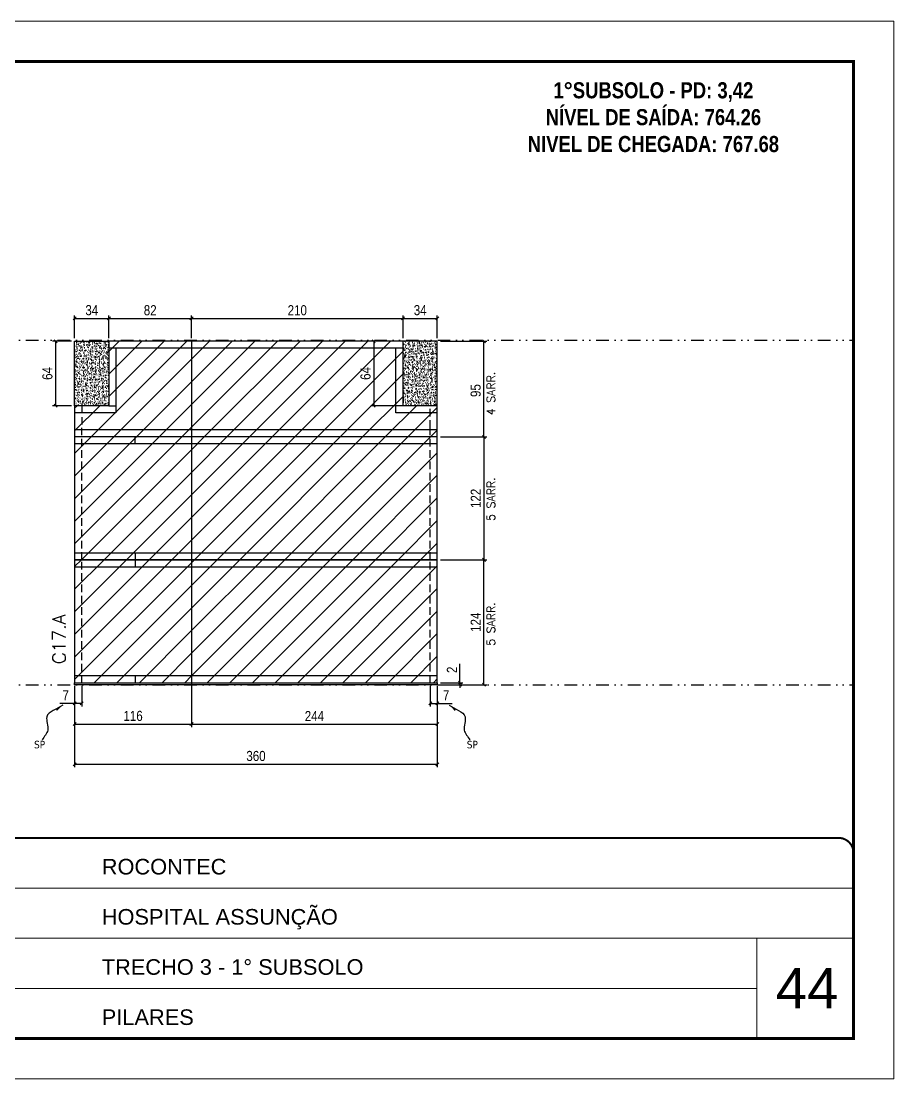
# Model space of a CAD drawing. Extents: x 2102 to 8383, y -13264 to 2718.
# Drawn here: x 7476 to 8342, y -9818 to -8768 of the extents above; entities that cross this region are included whole.
import ezdxf

# ---------------------------------------------------------------- set-up
doc = ezdxf.new("R2010")
doc.units = 0
for name, pattern in [('CONTINUO', [0]), ('DASHED', [0.75, 0.5, -0.25]), ('DIVIDE2', [0.625, 0.25, -0.125, 0, -0.125, 0, -0.125]), ('HIDDEN', [0.375, 0.25, -0.125])]:
    doc.linetypes.add(name, pattern=pattern)
for name, color, linetype, lineweight in [('CARIMBO', 255, 'Continuous', 9), ('Folhas', 255, 'Continuous', 9), ('Hachura', 251, 'Continuous', 9), ('SARRAFO DE PRESSAO', 251, 'DASHED', 9), ('Texto Seção', 7, 'Continuous', 15)]:
    doc.layers.add(name, color=color, linetype=linetype, lineweight=lineweight)
for name, color, linetype in [('COTA', 241, 'Continuous'), ('NOMENCLATURA', 7, 'Continuous'), ('Nível', 160, 'Continuous'), ('Painéis', 200, 'Continuous'), ('SARR_2.2x7', 40, 'Continuous'), ('Sarrafo de Pressão', 42, 'HIDDEN'), ('texto', 7, 'Continuous')]:
    doc.layers.add(name, color=color, linetype=linetype)
doc.styles.add('ARIAL', font='arial.ttf')
doc.styles.add('COTA TECNICA', font='techl___.ttf', dxfattribs={"height": 10})
doc.styles.add('COTA TECNICA-50', font='techl___.ttf', dxfattribs={"height": 10})
doc.styles.add('REGUA-120', font='ROMANS.shx', dxfattribs={"height": 15})
doc.styles.add('ROMANC', font='techb___.ttf', dxfattribs={"height": 2.5})
doc.styles.add('ROMANS', font='romans.shx')
doc.styles.get("Standard").update_dxf_attribs({"font": 'arial.ttf'})
doc.dimstyles.new('COTA PAINEL-50', dxfattribs={"dimtxt": 10, "dimasz": 3, "dimexe": 3, "dimexo": 3, "dimgap": 3, "dimtad": 1, "dimdec": 1, "dimzin": 12, "dimdsep": 46, "dimtxsty": 'COTA TECNICA-50', "dimblk1": 'OBLIQUE', "dimblk2": 'OBLIQUE', "dimsah": 1, "dimcen": 0.9, "dimclrd": 4, "dimclre": 4, "dimclrt": 240, "dimadec": 1, "dimazin": 3, "dimtfac": 1, "dimtdec": 1, "dimtmove": 0, "dimatfit": 3, "dimfxl": 1, "dimtolj": 1, "dimtzin": 12, "dimarcsym": 0})
doc.dimstyles.new('PAINEL', dxfattribs={"dimtxt": 10, "dimasz": 3, "dimexe": 3, "dimexo": 3, "dimgap": 3, "dimtad": 1, "dimdec": 1, "dimzin": 12, "dimdsep": 46, "dimtxsty": 'COTA TECNICA', "dimblk1": 'OBLIQUE', "dimblk2": 'OBLIQUE', "dimsah": 1, "dimcen": 0.9, "dimclrd": 4, "dimclre": 4, "dimclrt": 240, "dimadec": 1, "dimazin": 3, "dimtfac": 1, "dimtdec": 1, "dimtmove": 0, "dimatfit": 3, "dimfxl": 1, "dimtolj": 1, "dimtzin": 12, "dimarcsym": 0})
doc.dimstyles.get("Standard").update_dxf_attribs({"dimtxt": 0.18, "dimasz": 0.18, "dimexe": 0.18, "dimexo": 0.0625, "dimgap": 0.09, "dimtad": 0, "dimtih": 1, "dimtoh": 1, "dimdec": 4, "dimzin": 0, "dimdsep": 46, "dimtxsty": 'Standard', "dimcen": 0.09, "dimadec": 0, "dimazin": 0, "dimtfac": 1, "dimtdec": 4, "dimtofl": 0, "dimtmove": 0, "dimatfit": 3, "dimfxl": 1, "dimtolj": 1, "dimtzin": 0, "dimarcsym": 0})
pattern_1 = [(50, (-125025.8655, -42864.7786), (5.46554007, -0.47817257), [0.5715, -6.2865]), (355, (-125025.8655, -42864.7786), (-1.05730264, 5.73170536), [0.4572, -5.02921753]), (100.4514447, (-125025.41, -42864.8184), (4.40823741, 5.25353256), [0.48570026, -5.34270734]), (46.1842, (-125025.8655, -42863.2546), (8.13237123, -1.26126984), [0.85725, -9.42975]), (96.6355576, (-125025.188, -42863.36), (7.122124, 7.42278374), [0.7285507, -8.01406824]), (351.184151, (-125025.8655, -42863.2546), (7.122124, 7.42278374), [0.685799, -7.54379196]), (21, (-125025.1035, -42863.6356), (4.54843174, -3.06795595), [0.5715, -6.2865]), (326, (-125025.1035, -42863.6356), (1.85406085, 5.52563898), [0.4572, -5.0292]), (71.451445, (-125024.7244, -42863.891), (6.40249258, 2.45768307), [0.48570026, -5.34269813]), (37.5, (-125025.8655, -42864.7786), (0.092658098, 2.536651166), [0, -4.96824, 0, -5.1054, 0, -5.04825]), (7.5, (-125025.8655, -42864.7786), (2.004589875, 3.005417245), [0, -2.91084, 0, -4.85394, 0, -1.92405]), (327.5, (-125027.5647, -42864.7786), (4.067717855, -0.17186232), [0, -1.905, 0, -5.9436, 0, -7.8867]), (317.5, (-125028.3267, -42864.7786), (4.44387544, 0.76279473), [0, -2.4765, 0, -3.94716, 0, -5.6007])]
pattern_2 = [(45, (-122163.716, -31374.027), (-11.2253202, 11.2253202), [])]

# ---------------------------------------------------------------- blocks, each defined once
blk = doc.blocks.new('9999999999')
at = {"color": 30, "linetype": 'CONTINUO'}
for p, q in [((98564.6, 34379.6), (99584, 34379.6)), ((98564.6, 34329.8), (99488, 34329.8)), ((99584, 34329.8), (99488, 34329.8)), ((99488, 34329.8), (99488, 34230.2)), ((98564.6, 34280), (99488, 34280))]:
    blk.add_line(p, q, dxfattribs=at)
at = {"color": 30, "linetype": 'CONTINUO', "const_width": 2}
blk.add_lwpolyline([(99584, 34230.2), (99584, 34414.4, 0.414214), (99569, 34429.4), (98229, 34429.4, 0.414214), (98214, 34414.4), (98214, 34245.2, 0.414214), (98229, 34230.2), (99584, 34230.2)], format="xyb", dxfattribs=at)
at = {"layer": 'Folhas'}
blk.add_lwpolyline([(98139, 34190.2), (99624, 34190.2), (99624, 35240.2), (98139, 35240.2)], close=True, dxfattribs=at)
at = {"layer": 'Folhas', "color": 30, "const_width": 3}
blk.add_lwpolyline([(98214, 34230.2), (99584, 34230.2), (99584, 35200.2), (98214, 35200.2)], close=True, dxfattribs=at)
at = {"color": 7, "linetype": 'Continuous', "ltscale": 5, "style": 'ARIAL'}
for s, height, p in [('ROCONTEC', 15.48, (98837.7, 34393.1)), ('HOSPITAL ASSUNÇÃO', 15.483, (98837.7, 34343.3)), ('TRECHO 3 - 1° SUBSOLO', 15.483, (98837.7, 34293.5)), ('PILARES', 15.48, (98837.7, 34243.7))]:
    blk.add_text(s, height=height, dxfattribs=at).set_placement(p)
blk = doc.blocks.new('_Oblique')
at = {"color": 0, "linetype": 'ByBlock', "lineweight": -2}
blk.add_line((-0.5, -0.5), (0.5, 0.5), dxfattribs=at)
blk = doc.blocks.new('*D363')
at = {"layer": 'COTA', "color": 4, "lineweight": -2, "transparency": 16777216}
for p, q in [((7529.1, -9427.9), (7529.1, -9508.9)), ((7889.1, -9427.9), (7889.1, -9508.9)), ((7529.1, -9505.9), (7889.1, -9505.9))]:
    blk.add_line(p, q, dxfattribs=at)
at = {"layer": 'Defpoints', "color": 0, "transparency": 16777216}
for p in [(7529.1, -9424.9), (7889.1, -9424.9), (7889.1, -9505.9)]:
    blk.add_point(p, dxfattribs=at)
at = {"layer": 'COTA', "color": 4, "lineweight": -2, "transparency": 16777216, "xscale": 3, "yscale": 3, "zscale": 3, "rotation": 180}
blk.add_blockref('_Oblique', (7529.1, -9505.9), dxfattribs=at)
at = {"layer": 'COTA', "color": 4, "lineweight": -2, "transparency": 16777216, "xscale": 3, "yscale": 3, "zscale": 3}
blk.add_blockref('_Oblique', (7889.1, -9505.9), dxfattribs=at)
at = {"layer": 'COTA', "color": 240, "transparency": 16777216, "insert": (7709.1, -9497.7), "char_height": 10, "attachment_point": 5, "style": 'COTA TECNICA'}
blk.add_mtext('\\A1;360', dxfattribs=at)
blk = doc.blocks.new('*D364')
at = {"layer": 'COTA', "color": 4, "lineweight": -2, "transparency": 16777216}
for p, q in [((7892.1, -9085.9), (7938.3, -9085.9)), ((7935.3, -9180.9), (7935.3, -9085.9)), ((7892.1, -9180.9), (7938.3, -9180.9))]:
    blk.add_line(p, q, dxfattribs=at)
at = {"layer": 'Defpoints', "color": 0, "transparency": 16777216}
for p in [(7889.1, -9085.9), (7935.3, -9085.9), (7889.1, -9180.9)]:
    blk.add_point(p, dxfattribs=at)
at = {"layer": 'COTA', "color": 4, "lineweight": -2, "transparency": 16777216, "xscale": 3, "yscale": 3, "zscale": 3}
for p, rotation in [((7935.3, -9085.9), 90), ((7935.3, -9180.9), 270)]:
    blk.add_blockref('_Oblique', p, dxfattribs=dict(at, rotation=rotation))
at = {"layer": 'COTA', "color": 240, "transparency": 16777216, "insert": (7927.2, -9134.9), "char_height": 10, "attachment_point": 5, "rotation": 90, "style": 'COTA TECNICA'}
blk.add_mtext('\\A1;95', dxfattribs=at)
blk = doc.blocks.new('*D365')
at = {"layer": 'COTA', "color": 4, "lineweight": -2, "transparency": 16777216}
for p, q in [((7536.1, -9427.9), (7536.1, -9448.4)), ((7529.1, -9429.9), (7529.1, -9448.4)), ((7529.1, -9445.4), (7514.3, -9445.4)), ((7536.1, -9445.4), (7529.1, -9445.4))]:
    blk.add_line(p, q, dxfattribs=at)
at = {"layer": 'Defpoints', "color": 0, "transparency": 16777216}
for p in [(7529.1, -9426.9), (7536.1, -9424.9), (7529.1, -9445.4)]:
    blk.add_point(p, dxfattribs=at)
at = {"layer": 'COTA', "color": 4, "lineweight": -2, "transparency": 16777216, "xscale": 3, "yscale": 3, "zscale": 3, "rotation": 180}
blk.add_blockref('_Oblique', (7529.1, -9445.4), dxfattribs=at)
at = {"layer": 'COTA', "color": 4, "lineweight": -2, "transparency": 16777216, "xscale": 3, "yscale": 3, "zscale": 3}
blk.add_blockref('_Oblique', (7536.1, -9445.4), dxfattribs=at)
at = {"layer": 'COTA', "color": 240, "transparency": 16777216, "insert": (7520.2, -9437.3), "char_height": 10, "attachment_point": 5, "style": 'COTA TECNICA-50'}
blk.add_mtext('\\A1;7', dxfattribs=at)
blk = doc.blocks.new('*D366')
at = {"layer": 'COTA', "color": 4, "lineweight": -2, "transparency": 16777216}
for p, q in [((7882.1, -9427.9), (7882.1, -9448.4)), ((7889.1, -9429.9), (7889.1, -9448.4)), ((7882.1, -9445.4), (7889.1, -9445.4)), ((7889.1, -9445.4), (7903.8, -9445.4))]:
    blk.add_line(p, q, dxfattribs=at)
at = {"layer": 'Defpoints', "color": 0, "transparency": 16777216}
for p in [(7882.1, -9424.9), (7889.1, -9426.9), (7889.1, -9445.4)]:
    blk.add_point(p, dxfattribs=at)
at = {"layer": 'COTA', "color": 4, "lineweight": -2, "transparency": 16777216, "xscale": 3, "yscale": 3, "zscale": 3, "rotation": 180}
blk.add_blockref('_Oblique', (7882.1, -9445.4), dxfattribs=at)
at = {"layer": 'COTA', "color": 4, "lineweight": -2, "transparency": 16777216, "xscale": 3, "yscale": 3, "zscale": 3}
blk.add_blockref('_Oblique', (7889.1, -9445.4), dxfattribs=at)
at = {"layer": 'COTA', "color": 240, "transparency": 16777216, "insert": (7897.9, -9437.3), "char_height": 10, "attachment_point": 5, "style": 'COTA TECNICA-50'}
blk.add_mtext('\\A1;7', dxfattribs=at)
blk = doc.blocks.new('*D367')
at = {"layer": 'COTA', "color": 4, "lineweight": -2, "transparency": 16777216}
for p, q in [((7892.1, -9302.9), (7938.3, -9302.9)), ((7935.3, -9426.9), (7935.3, -9302.9)), ((7892.1, -9426.9), (7938.3, -9426.9))]:
    blk.add_line(p, q, dxfattribs=at)
at = {"layer": 'Defpoints', "color": 0, "transparency": 16777216}
for p in [(7889.1, -9302.9), (7935.3, -9302.9), (7889.1, -9426.9)]:
    blk.add_point(p, dxfattribs=at)
at = {"layer": 'COTA', "color": 4, "lineweight": -2, "transparency": 16777216, "xscale": 3, "yscale": 3, "zscale": 3}
for p, rotation in [((7935.3, -9302.9), 90), ((7935.3, -9426.9), 270)]:
    blk.add_blockref('_Oblique', p, dxfattribs=dict(at, rotation=rotation))
at = {"layer": 'COTA', "color": 240, "transparency": 16777216, "insert": (7927.2, -9364.9), "char_height": 10, "attachment_point": 5, "rotation": 90, "style": 'COTA TECNICA-50'}
blk.add_mtext('\\A1;124', dxfattribs=at)
blk = doc.blocks.new('*D368')
at = {"layer": 'COTA', "color": 4, "lineweight": -2, "transparency": 16777216}
for p, q in [((7911.6, -9424.9), (7911.6, -9406.1)), ((7892.1, -9424.9), (7914.6, -9424.9)), ((7892.1, -9426.9), (7914.6, -9426.9)), ((7911.6, -9426.9), (7911.6, -9424.9)), ((7911.6, -9426.9), (7911.6, -9429.9))]:
    blk.add_line(p, q, dxfattribs=at)
at = {"layer": 'Defpoints', "color": 0, "transparency": 16777216}
for p in [(7889.1, -9424.9), (7889.1, -9426.9), (7911.6, -9426.9)]:
    blk.add_point(p, dxfattribs=at)
at = {"layer": 'COTA', "color": 4, "lineweight": -2, "transparency": 16777216, "xscale": 3, "yscale": 3, "zscale": 3}
for p, rotation in [((7911.6, -9424.9), 270), ((7911.6, -9426.9), 90)]:
    blk.add_blockref('_Oblique', p, dxfattribs=dict(at, rotation=rotation))
at = {"layer": 'COTA', "color": 240, "transparency": 16777216, "insert": (7903.6, -9412.1), "char_height": 10, "attachment_point": 5, "rotation": 90, "style": 'COTA TECNICA-50'}
blk.add_mtext('\\A1;2', dxfattribs=at)
blk = doc.blocks.new('*D369')
at = {"layer": 'COTA', "color": 4, "linetype": 'ByBlock', "lineweight": -2, "transparency": 16777216}
for p, q in [((7892.1, -9180.9), (7938.3, -9180.9)), ((7935.3, -9180.9), (7935.3, -9302.9)), ((7892.1, -9302.9), (7938.3, -9302.9))]:
    blk.add_line(p, q, dxfattribs=at)
at = {"layer": 'Defpoints', "color": 0, "linetype": 'ByBlock', "transparency": 16777216}
for p in [(7889.1, -9180.9), (7889.1, -9302.9), (7935.3, -9302.9)]:
    blk.add_point(p, dxfattribs=at)
at = {"layer": 'COTA', "color": 4, "linetype": 'ByBlock', "lineweight": -2, "transparency": 16777216, "xscale": 3, "yscale": 3, "zscale": 3}
for p, rotation in [((7935.3, -9180.9), 90), ((7935.3, -9302.9), 270)]:
    blk.add_blockref('_Oblique', p, dxfattribs=dict(at, rotation=rotation))
at = {"layer": 'COTA', "color": 240, "linetype": 'ByBlock', "transparency": 16777216, "insert": (7927.3, -9241.9), "char_height": 10, "attachment_point": 5, "rotation": 90, "style": 'COTA TECNICA'}
blk.add_mtext('\\A1;122', dxfattribs=at)
blk = doc.blocks.new('*D370')
at = {"layer": 'COTA', "color": 4, "linetype": 'ByBlock', "lineweight": -2, "transparency": 16777216}
for p, q in [((7645.1, -9427.9), (7645.1, -9469)), ((7529.1, -9429.9), (7529.1, -9469)), ((7529.1, -9466), (7645.1, -9466))]:
    blk.add_line(p, q, dxfattribs=at)
at = {"layer": 'Defpoints', "color": 0, "linetype": 'ByBlock', "transparency": 16777216}
for p in [(7529.1, -9426.9), (7645.1, -9424.9), (7645.1, -9466)]:
    blk.add_point(p, dxfattribs=at)
at = {"layer": 'COTA', "color": 4, "linetype": 'ByBlock', "lineweight": -2, "transparency": 16777216, "xscale": 3, "yscale": 3, "zscale": 3, "rotation": 180}
blk.add_blockref('_Oblique', (7529.1, -9466), dxfattribs=at)
at = {"layer": 'COTA', "color": 4, "linetype": 'ByBlock', "lineweight": -2, "transparency": 16777216, "xscale": 3, "yscale": 3, "zscale": 3}
blk.add_blockref('_Oblique', (7645.1, -9466), dxfattribs=at)
at = {"layer": 'COTA', "color": 240, "linetype": 'ByBlock', "transparency": 16777216, "insert": (7587.1, -9457.9), "char_height": 10, "attachment_point": 5, "style": 'COTA TECNICA'}
blk.add_mtext('\\A1;116', dxfattribs=at)
blk = doc.blocks.new('*D371')
at = {"layer": 'COTA', "color": 4, "linetype": 'ByBlock', "lineweight": -2, "transparency": 16777216}
for p, q in [((7645.1, -9427.9), (7645.1, -9469)), ((7889.1, -9429.9), (7889.1, -9469)), ((7645.1, -9466), (7889.1, -9466))]:
    blk.add_line(p, q, dxfattribs=at)
at = {"layer": 'Defpoints', "color": 0, "linetype": 'ByBlock', "transparency": 16777216}
for p in [(7645.1, -9424.9), (7889.1, -9426.9), (7889.1, -9466)]:
    blk.add_point(p, dxfattribs=at)
at = {"layer": 'COTA', "color": 4, "linetype": 'ByBlock', "lineweight": -2, "transparency": 16777216, "xscale": 3, "yscale": 3, "zscale": 3, "rotation": 180}
blk.add_blockref('_Oblique', (7645.1, -9466), dxfattribs=at)
at = {"layer": 'COTA', "color": 4, "linetype": 'ByBlock', "lineweight": -2, "transparency": 16777216, "xscale": 3, "yscale": 3, "zscale": 3}
blk.add_blockref('_Oblique', (7889.1, -9466), dxfattribs=at)
at = {"layer": 'COTA', "color": 240, "linetype": 'ByBlock', "transparency": 16777216, "insert": (7767.1, -9458), "char_height": 10, "attachment_point": 5, "style": 'COTA TECNICA'}
blk.add_mtext('\\A1;244', dxfattribs=at)
blk = doc.blocks.new('*D1087')
at = {"layer": 'COTA', "color": 4, "linetype": 'ByBlock', "lineweight": -2, "transparency": 16777216}
for p, q in [((7526.1, -9085.9), (7507.2, -9085.9)), ((7510.2, -9085.9), (7510.2, -9149.9)), ((7526.1, -9149.9), (7507.2, -9149.9))]:
    blk.add_line(p, q, dxfattribs=at)
at = {"layer": 'Defpoints', "color": 0, "linetype": 'ByBlock', "transparency": 16777216}
for p in [(7529.1, -9085.9), (7510.2, -9149.9), (7529.1, -9149.9)]:
    blk.add_point(p, dxfattribs=at)
at = {"layer": 'COTA', "color": 4, "linetype": 'ByBlock', "lineweight": -2, "transparency": 16777216, "xscale": 3, "yscale": 3, "zscale": 3}
for p, rotation in [((7510.2, -9085.9), 90), ((7510.2, -9149.9), 270)]:
    blk.add_blockref('_Oblique', p, dxfattribs=dict(at, rotation=rotation))
at = {"layer": 'COTA', "color": 240, "linetype": 'ByBlock', "transparency": 16777216, "insert": (7502.1, -9117.9), "char_height": 10, "attachment_point": 5, "rotation": 90, "style": 'COTA TECNICA'}
blk.add_mtext('\\A1;64', dxfattribs=at)
blk = doc.blocks.new('*D1088')
at = {"layer": 'COTA', "color": 4, "linetype": 'ByBlock', "lineweight": -2, "transparency": 16777216}
for p, q in [((7529.1, -9082.9), (7529.1, -9060.3)), ((7563.1, -9082.9), (7563.1, -9060.3)), ((7529.1, -9063.3), (7563.1, -9063.3))]:
    blk.add_line(p, q, dxfattribs=at)
at = {"layer": 'Defpoints', "color": 0, "linetype": 'ByBlock', "transparency": 16777216}
for p in [(7563.1, -9063.3), (7529.1, -9085.9), (7563.1, -9085.9)]:
    blk.add_point(p, dxfattribs=at)
at = {"layer": 'COTA', "color": 4, "linetype": 'ByBlock', "lineweight": -2, "transparency": 16777216, "xscale": 3, "yscale": 3, "zscale": 3, "rotation": 180}
blk.add_blockref('_Oblique', (7529.1, -9063.3), dxfattribs=at)
at = {"layer": 'COTA', "color": 4, "linetype": 'ByBlock', "lineweight": -2, "transparency": 16777216, "xscale": 3, "yscale": 3, "zscale": 3}
blk.add_blockref('_Oblique', (7563.1, -9063.3), dxfattribs=at)
at = {"layer": 'COTA', "color": 240, "linetype": 'ByBlock', "transparency": 16777216, "insert": (7546.1, -9055.1), "char_height": 10, "attachment_point": 5, "style": 'COTA TECNICA'}
blk.add_mtext('\\A1;34', dxfattribs=at)
blk = doc.blocks.new('*D1089')
at = {"layer": 'COTA', "color": 4, "linetype": 'ByBlock', "lineweight": -2, "transparency": 16777216}
for p, q in [((7563.1, -9082.9), (7563.1, -9060.3)), ((7645.1, -9082.9), (7645.1, -9060.3)), ((7563.1, -9063.3), (7645.1, -9063.3))]:
    blk.add_line(p, q, dxfattribs=at)
at = {"layer": 'Defpoints', "color": 0, "linetype": 'ByBlock', "transparency": 16777216}
for p in [(7645.1, -9063.3), (7563.1, -9085.9), (7645.1, -9085.9)]:
    blk.add_point(p, dxfattribs=at)
at = {"layer": 'COTA', "color": 4, "linetype": 'ByBlock', "lineweight": -2, "transparency": 16777216, "xscale": 3, "yscale": 3, "zscale": 3, "rotation": 180}
blk.add_blockref('_Oblique', (7563.1, -9063.3), dxfattribs=at)
at = {"layer": 'COTA', "color": 4, "linetype": 'ByBlock', "lineweight": -2, "transparency": 16777216, "xscale": 3, "yscale": 3, "zscale": 3}
blk.add_blockref('_Oblique', (7645.1, -9063.3), dxfattribs=at)
at = {"layer": 'COTA', "color": 240, "linetype": 'ByBlock', "transparency": 16777216, "insert": (7604.1, -9055.2), "char_height": 10, "attachment_point": 5, "style": 'COTA TECNICA'}
blk.add_mtext('\\A1;82', dxfattribs=at)
blk = doc.blocks.new('*D1090')
at = {"layer": 'COTA', "color": 4, "linetype": 'ByBlock', "lineweight": -2, "transparency": 16777216}
for p, q in [((7645.1, -9082.9), (7645.1, -9060.3)), ((7855.1, -9082.9), (7855.1, -9060.3)), ((7645.1, -9063.3), (7855.1, -9063.3))]:
    blk.add_line(p, q, dxfattribs=at)
at = {"layer": 'Defpoints', "color": 0, "linetype": 'ByBlock', "transparency": 16777216}
for p in [(7855.1, -9063.3), (7645.1, -9085.9), (7855.1, -9085.9)]:
    blk.add_point(p, dxfattribs=at)
at = {"layer": 'COTA', "color": 4, "linetype": 'ByBlock', "lineweight": -2, "transparency": 16777216, "xscale": 3, "yscale": 3, "zscale": 3, "rotation": 180}
blk.add_blockref('_Oblique', (7645.1, -9063.3), dxfattribs=at)
at = {"layer": 'COTA', "color": 4, "linetype": 'ByBlock', "lineweight": -2, "transparency": 16777216, "xscale": 3, "yscale": 3, "zscale": 3}
blk.add_blockref('_Oblique', (7855.1, -9063.3), dxfattribs=at)
at = {"layer": 'COTA', "color": 240, "linetype": 'ByBlock', "transparency": 16777216, "insert": (7750.1, -9055.2), "char_height": 10, "attachment_point": 5, "style": 'COTA TECNICA'}
blk.add_mtext('\\A1;210', dxfattribs=at)
blk = doc.blocks.new('*D1091')
at = {"layer": 'COTA', "color": 4, "linetype": 'ByBlock', "lineweight": -2, "transparency": 16777216}
for p, q in [((7855.1, -9082.9), (7855.1, -9060.3)), ((7889.1, -9082.9), (7889.1, -9060.3)), ((7855.1, -9063.3), (7889.1, -9063.3))]:
    blk.add_line(p, q, dxfattribs=at)
at = {"layer": 'Defpoints', "color": 0, "linetype": 'ByBlock', "transparency": 16777216}
for p in [(7889.1, -9063.3), (7855.1, -9085.9), (7889.1, -9085.9)]:
    blk.add_point(p, dxfattribs=at)
at = {"layer": 'COTA', "color": 4, "linetype": 'ByBlock', "lineweight": -2, "transparency": 16777216, "xscale": 3, "yscale": 3, "zscale": 3, "rotation": 180}
blk.add_blockref('_Oblique', (7855.1, -9063.3), dxfattribs=at)
at = {"layer": 'COTA', "color": 4, "linetype": 'ByBlock', "lineweight": -2, "transparency": 16777216, "xscale": 3, "yscale": 3, "zscale": 3}
blk.add_blockref('_Oblique', (7889.1, -9063.3), dxfattribs=at)
at = {"layer": 'COTA', "color": 240, "linetype": 'ByBlock', "transparency": 16777216, "insert": (7872.1, -9055.1), "char_height": 10, "attachment_point": 5, "style": 'COTA TECNICA'}
blk.add_mtext('\\A1;34', dxfattribs=at)
blk = doc.blocks.new('*D1355')
at = {"layer": 'COTA', "color": 4, "linetype": 'ByBlock', "lineweight": -2, "transparency": 16777216}
for p, q in [((7852.1, -9085.9), (7823, -9085.9)), ((7826, -9085.9), (7826, -9149.9)), ((7852.1, -9149.9), (7823, -9149.9))]:
    blk.add_line(p, q, dxfattribs=at)
at = {"layer": 'Defpoints', "color": 0, "linetype": 'ByBlock', "transparency": 16777216}
for p in [(7855.1, -9085.9), (7826, -9149.9), (7855.1, -9149.9)]:
    blk.add_point(p, dxfattribs=at)
at = {"layer": 'COTA', "color": 4, "linetype": 'ByBlock', "lineweight": -2, "transparency": 16777216, "xscale": 3, "yscale": 3, "zscale": 3}
for p, rotation in [((7826, -9085.9), 90), ((7826, -9149.9), 270)]:
    blk.add_blockref('_Oblique', p, dxfattribs=dict(at, rotation=rotation))
at = {"layer": 'COTA', "color": 240, "linetype": 'ByBlock', "transparency": 16777216, "insert": (7817.9, -9117.9), "char_height": 10, "attachment_point": 5, "rotation": 90, "style": 'COTA TECNICA'}
blk.add_mtext('\\A1;64', dxfattribs=at)

msp = doc.modelspace()

# ---------------------------------------------------------------- hatches: boundary and pattern name
at = {"layer": 'COTA', "linetype": 'ByBlock'}
h = msp.add_hatch(dxfattribs=at)
h.set_pattern_fill('AR-CONC', color=256, scale=0.03)
h.set_pattern_definition(pattern_1)
h.paths.add_polyline_path([(7529.07, -9149.87), (7563.07, -9149.87), (7563.07, -9085.87), (7529.07, -9085.87)])
h = msp.add_hatch(dxfattribs=at)
h.set_pattern_fill('AR-CONC', color=256, scale=0.03)
h.set_pattern_definition(pattern_1)
h.paths.add_polyline_path([(7855.07, -9149.87), (7889.07, -9149.87), (7889.07, -9085.87), (7855.07, -9085.87)])
at = {"layer": 'Hachura', "linetype": 'ByBlock'}
h = msp.add_hatch(dxfattribs=at)
h.set_pattern_fill('ANSI31', color=256, scale=5)
h.set_pattern_definition(pattern_2)
h.paths.add_polyline_path([(7645.07, -9085.87), (7563.07, -9085.87), (7563.07, -9149.87), (7529.07, -9149.87), (7529.07, -9171.87), (7529.07, -9180.87), (7645.07, -9180.87)])
h = msp.add_hatch(dxfattribs=at)
h.set_pattern_fill('ANSI31', color=256, scale=5)
h.set_pattern_definition(pattern_2)
h.paths.add_polyline_path([(7889.07, -9180.87), (7889.07, -9171.87), (7889.07, -9149.87), (7855.07, -9149.87), (7855.07, -9085.87), (7645.07, -9085.87), (7645.07, -9180.87)])
h = msp.add_hatch(dxfattribs=at)
h.set_pattern_fill('ANSI31', color=256, scale=5)
h.set_pattern_definition(pattern_2)
h.paths.add_polyline_path([(7645.07, -9302.87), (7645.07, -9180.87), (7529.07, -9180.87), (7529.07, -9302.87)])
h = msp.add_hatch(dxfattribs=at)
h.set_pattern_fill('ANSI31', color=256, scale=5)
h.set_pattern_definition(pattern_2)
h.paths.add_polyline_path([(7889.07, -9302.87), (7889.07, -9180.87), (7645.07, -9180.87), (7645.07, -9302.87)])
h = msp.add_hatch(dxfattribs=at)
h.set_pattern_fill('ANSI31', color=256, scale=5)
h.set_pattern_definition(pattern_2)
h.paths.add_polyline_path([(7645.07, -9424.87), (7645.07, -9302.87), (7529.07, -9302.87), (7529.07, -9424.87)])
h = msp.add_hatch(dxfattribs=at)
h.set_pattern_fill('ANSI31', color=256, scale=5)
h.set_pattern_definition(pattern_2)
h.paths.add_polyline_path([(7889.07, -9424.87), (7889.07, -9302.87), (7645.07, -9302.87), (7645.07, -9424.87)])

# ---------------------------------------------------------------- linework, layer by layer
at = {"layer": 'COTA', "linetype": 'ByBlock'}
for p, q in [((7529.07, -9149.87), (7529.07, -9085.87)), ((7529.07, -9085.87), (7563.07, -9085.87)), ((7889.07, -9085.87), (7855.07, -9085.87)), ((7889.07, -9149.87), (7889.07, -9085.87))]:
    msp.add_line(p, q, dxfattribs=at)
at = {"layer": 'Nível', "color": 4, "linetype": 'DIVIDE2', "ltscale": 50}
for p, q in [((7291.94, -9084.87), (8302.28, -9084.87)), ((7291.94, -9426.87), (8302.28, -9426.87))]:
    msp.add_line(p, q, dxfattribs=at)
at = {"layer": 'Painéis'}
for p, q in [((7855.07, -9085.87), (7563.07, -9085.87)), ((7563.07, -9085.87), (7563.07, -9149.87)), ((7645.07, -9085.87), (7645.07, -9302.87)), ((7855.07, -9149.87), (7855.07, -9085.87)), ((7563.07, -9149.87), (7529.07, -9149.87)), ((7529.07, -9149.87), (7529.07, -9171.87)), ((7889.07, -9149.87), (7855.07, -9149.87)), ((7889.07, -9171.87), (7889.07, -9149.87)), ((7529.07, -9171.87), (7529.07, -9302.87)), ((7889.07, -9302.87), (7889.07, -9171.87)), ((7889.07, -9180.87), (7529.07, -9180.87)), ((7889.07, -9302.87), (7529.07, -9302.87)), ((7529.07, -9302.87), (7529.07, -9424.87)), ((7529.07, -9302.87), (7889.07, -9302.87)), ((7645.07, -9302.87), (7645.07, -9426.87)), ((7889.07, -9424.87), (7889.07, -9302.87)), ((7529.07, -9424.87), (7889.07, -9424.87)), ((7529.07, -9424.87), (7889.07, -9424.87)), ((7529.07, -9426.87), (7529.07, -9424.87)), ((7889.07, -9426.87), (7529.07, -9426.87)), ((7889.07, -9424.87), (7889.07, -9426.87))]:
    msp.add_line(p, q, dxfattribs=at)
at = {"layer": 'SARR_2.2x7'}
for p, q in [((7645.07, -9092.87), (7563.07, -9092.87)), ((7570.07, -9092.87), (7570.07, -9149.87)), ((7855.07, -9092.87), (7645.07, -9092.87)), ((7848.07, -9156.87), (7848.07, -9092.87)), ((7563.07, -9149.87), (7570.07, -9149.87)), ((7570.07, -9149.87), (7570.07, -9156.87)), ((7855.07, -9149.87), (7848.07, -9149.87)), ((7570.07, -9156.87), (7529.07, -9156.87)), ((7889.07, -9156.87), (7848.07, -9156.87)), ((7645.07, -9173.87), (7529.07, -9173.87)), ((7889.07, -9173.87), (7645.07, -9173.87)), ((7589.07, -9187.87), (7589.07, -9180.87)), ((7589.07, -9187.87), (7529.07, -9187.87)), ((7889.07, -9187.87), (7589.07, -9187.87)), ((7529.07, -9295.87), (7589.07, -9295.87)), ((7589.07, -9295.87), (7889.07, -9295.87)), ((7589.07, -9295.87), (7589.07, -9302.87)), ((7589.07, -9302.87), (7589.07, -9309.87)), ((7529.07, -9309.87), (7589.07, -9309.87)), ((7589.07, -9309.87), (7889.07, -9309.87)), ((7529.07, -9417.87), (7589.07, -9417.87)), ((7589.07, -9417.87), (7889.07, -9417.87)), ((7589.07, -9417.87), (7589.07, -9424.87))]:
    msp.add_line(p, q, dxfattribs=at)
at = {"layer": 'Sarrafo de Pressão', "ltscale": 30}
for p, q in [((7536.07, -9149.87), (7536.07, -9171.87)), ((7882.07, -9171.87), (7882.07, -9149.87)), ((7536.07, -9302.87), (7536.07, -9171.87)), ((7882.07, -9302.87), (7882.07, -9171.87)), ((7536.07, -9424.87), (7536.07, -9302.87)), ((7882.07, -9424.87), (7882.07, -9302.87))]:
    msp.add_line(p, q, dxfattribs=at)

# ---------------------------------------------------------------- block references
at = {"layer": 'SARRAFO DE PRESSAO', "color": 6, "linetype": 'ByBlock'}
msp.add_blockref('9999999999', (-91281.69, -44008.35), dxfattribs=at)

# ---------------------------------------------------------------- texts
at = {"layer": 'CARIMBO', "style": 'ARIAL'}
msp.add_text('44', height=40, dxfattribs=at).set_placement((8225.14, -9748))
at = {"layer": 'NOMENCLATURA', "color": 2, "insert": (8103.61, -8802.09), "char_height": 16, "attachment_point": 2, "style": 'ROMANC'}
msp.add_mtext_dynamic_manual_height_columns('\\P1°SUBSOLO - PD: 3,42\\PNÍVEL DE SAÍDA: 764.26\\PNIVEL DE CHEGADA: 767.68', width=300.2766, gutter_width=1, heights=[0], dxfattribs=at)
at = {"layer": 'texto', "color": 0, "char_height": 7.5, "attachment_point": 5}
for insert in [(7494.3, -9486.36), (7923.85, -9486.36)]:
    msp.add_mtext('{\\fTahoma|b0|i0|c0|p34;\\C4;SP}', dxfattribs=dict(at, insert=insert))
at = {"layer": 'Texto Seção', "linetype": 'Continuous', "style": 'ROMANS'}
for s, p in [('4 SARR.', (7946.37, -9159.38)), ('5 SARR.', (7946.37, -9264.27)), ('5 SARR.', (7946.37, -9388.27))]:
    msp.add_text(s, height=8, rotation=90, dxfattribs=at).set_placement(p)
at = {"layer": 'Texto Seção', "insert": (7520.14, -9406.4), "char_height": 13, "width": 285.3299, "attachment_point": 7, "rotation": 90, "style": 'REGUA-120'}
msp.add_mtext('C17.A', dxfattribs=at)

# ---------------------------------------------------------------- dimensions: what is measured, and where the dimension line sits
at = {"layer": 'COTA', "linetype": 'ByBlock'}
for base, p1, p2, picture, middle in [((7563.07, -9063.32), (7529.07, -9085.87), (7563.07, -9085.87), '*D1088', (7546.07, -9055.1)), ((7645.07, -9063.32), (7563.07, -9085.87), (7645.07, -9085.87), '*D1089', (7604.07, -9055.23)), ((7855.07, -9063.32), (7645.07, -9085.87), (7855.07, -9085.87), '*D1090', (7750.07, -9055.22)), ((7889.07, -9063.32), (7855.07, -9085.87), (7889.07, -9085.87), '*D1091', (7872.07, -9055.1)), ((7645.07, -9466.03), (7529.07, -9426.87), (7645.07, -9424.87), '*D370', (7587.07, -9457.92))]:
    dim = msp.add_linear_dim(base=base, p1=p1, p2=p2, dimstyle='PAINEL', dxfattribs=at)
    dim.commit()
    dim.dimension.update_dxf_attribs({"geometry": picture, "text_midpoint": middle})
for base, p1, p2, picture, middle in [((7510.24, -9149.87), (7529.07, -9085.87), (7529.07, -9149.87), '*D1087', (7502.14, -9117.87)), ((7826, -9149.87), (7855.07, -9085.87), (7855.07, -9149.87), '*D1355', (7817.9, -9117.87)), ((7935.31, -9302.87), (7889.07, -9180.87), (7889.07, -9302.87), '*D369', (7927.25, -9241.87))]:
    dim = msp.add_linear_dim(base=base, p1=p1, p2=p2, angle=90, dimstyle='PAINEL', dxfattribs=at)
    dim.commit()
    dim.dimension.update_dxf_attribs({"geometry": picture, "text_midpoint": middle})
at = {"layer": 'COTA'}
dim = msp.add_linear_dim(base=(7935.31, -9085.87), p1=(7889.07, -9180.87), p2=(7889.07, -9085.87), angle=90, dimstyle='PAINEL', override={"dimarcsym": 2}, dxfattribs=at)
dim.commit()
dim.dimension.update_dxf_attribs({"geometry": '*D364', "text_midpoint": (7935.31, -9134.87), "dimtype": 160})
for base, p1, p2, angle, picture, middle in [((7935.31, -9302.87), (7889.07, -9426.87), (7889.07, -9302.87), 90, '*D367', (7927.24, -9364.87)), ((7529.07, -9445.38), (7536.07, -9424.87), (7529.07, -9426.87), 180, '*D365', (7520.21, -9437.3))]:
    dim = msp.add_linear_dim(base=base, p1=p1, p2=p2, angle=angle, dimstyle='COTA PAINEL-50', dxfattribs=at)
    dim.commit()
    dim.dimension.update_dxf_attribs({"geometry": picture, "text_midpoint": middle})
dim = msp.add_linear_dim(base=(7911.6, -9426.87), p1=(7889.07, -9424.87), p2=(7889.07, -9426.87), angle=90, dimstyle='COTA PAINEL-50', dxfattribs=at)
dim.commit()
dim.dimension.update_dxf_attribs({"geometry": '*D368', "text_midpoint": (7911.6, -9412.12), "dimtype": 160})
dim = msp.add_linear_dim(base=(7889.07, -9505.88), p1=(7529.07, -9424.87), p2=(7889.07, -9424.87), dimstyle='PAINEL', override={"dimarcsym": 2}, dxfattribs=at)
dim.commit()
dim.dimension.update_dxf_attribs({"geometry": '*D363', "text_midpoint": (7709.07, -9497.66)})
at = {"layer": 'COTA', "linetype": 'ByBlock'}
dim = msp.add_linear_dim(base=(7889.07, -9466.03), p1=(7645.07, -9424.87), p2=(7889.07, -9426.87), dimstyle='PAINEL', override={"dimtmove": 1}, dxfattribs=at)
dim.commit()
dim.dimension.update_dxf_attribs({"geometry": '*D371', "text_midpoint": (7767.07, -9457.95)})
at = {"layer": 'COTA'}
dim = msp.add_linear_dim(base=(7889.07, -9445.38), p1=(7882.07, -9424.87), p2=(7889.07, -9426.87), dimstyle='COTA PAINEL-50', dxfattribs=at)
dim.commit()
dim.dimension.update_dxf_attribs({"geometry": '*D366', "text_midpoint": (7897.94, -9437.3)})

# ---------------------------------------------------------------- leaders
at = {"layer": 'COTA', "path_type": 1}
for points in [[(7517.24, -9447.05), (7501.46, -9458.88), (7502.38, -9471.89), (7496.83, -9481.67)], [(7900.9, -9447.05), (7916.69, -9458.88), (7915.76, -9471.89), (7921.32, -9481.67)]]:
    msp.add_leader(points, dimstyle='Standard', override={"dimasz": 8}, dxfattribs=at)

doc.saveas('drawing.dxf')
